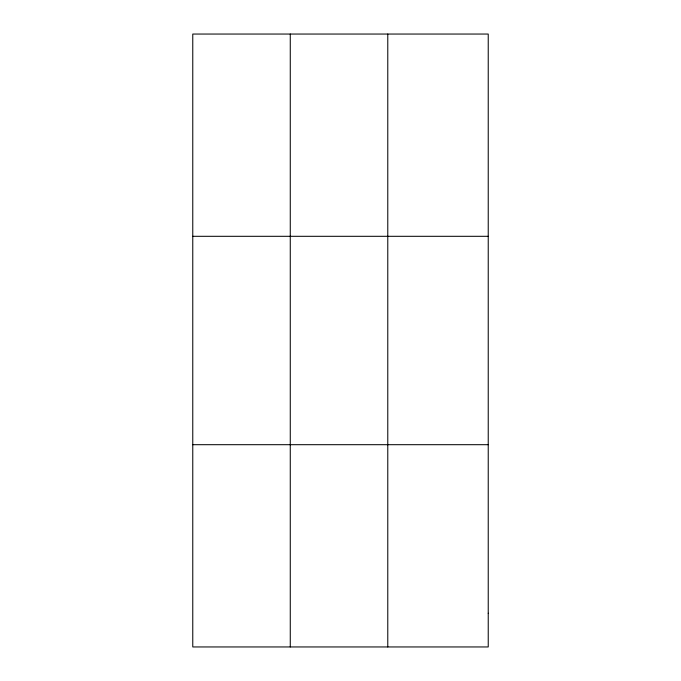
<?xml version="1.0" encoding="UTF-8"?>
<svg xmlns="http://www.w3.org/2000/svg" width="681" height="681" viewBox="0 0 681 681"><rect width="100%" height="100%" fill="white"/><g stroke="black" fill="none" stroke-linecap="round" stroke-linejoin="round"><path stroke-width="1.02" d="M290.268 646.95L290.268 34.05M387.778 646.95L387.778 34.05M192.766 236.307L488.234 236.307M192.766 444.693L488.234 444.693M488.234 613.24L488.234 646.95L192.766 646.95L192.766 34.05L488.234 34.05L488.234 613.24"/></g></svg>
